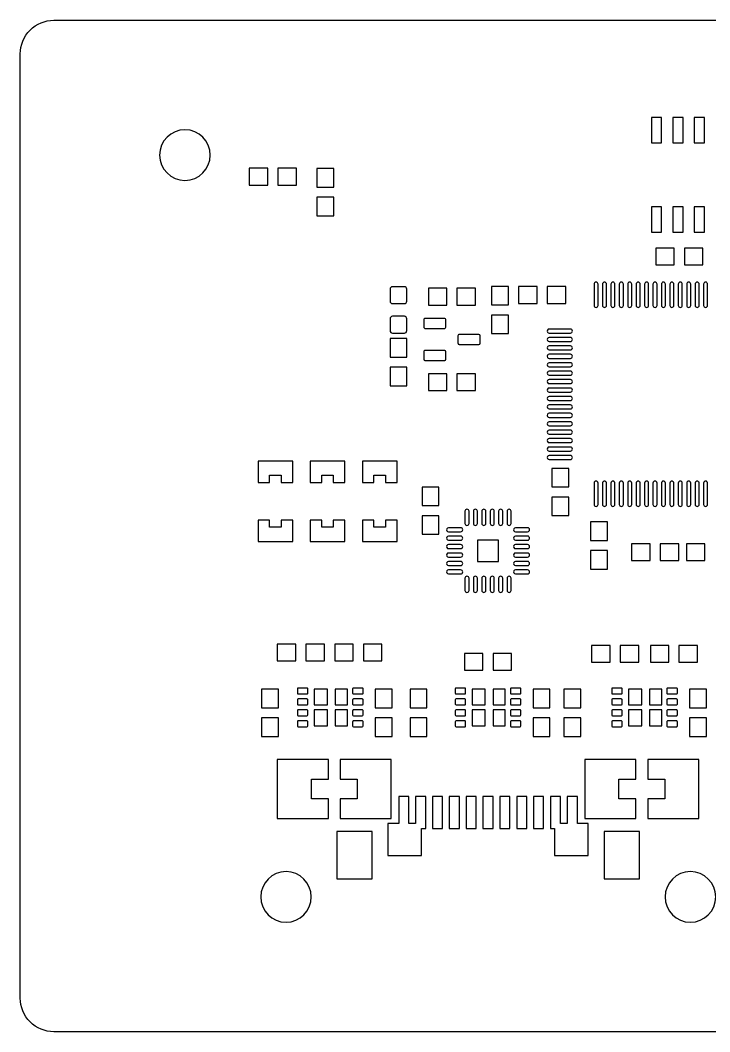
# Model space of a CAD drawing. Extents: x -68 to 50, y -82 to 30.
# Drawn here: x -50 to -9.1, y -30 to 30 of the extents above; entities that cross this region are included whole.
import ezdxf

# ---------------------------------------------------------------- set-up
doc = ezdxf.new("R2010")
doc.units = 0
doc.header["$MEASUREMENT"] = 0
doc.layers.get('0').update_dxf_attribs({"linetype": 'CONTINUOUS'})

msp = doc.modelspace()

# ---------------------------------------------------------------- linework, layer by layer
for points in [[(-50.000044, 27.999949, -0.414214), (-48.000044, 29.999949), (-48.000044, 29.999949), (47.999956, 29.999949), (47.999956, 29.999949, -0.414214), (49.999956, 27.999949), (49.999956, 27.999949), (49.999956, -28.000051), (49.999956, -28.000051, -0.414214), (47.999956, -30.000051), (47.999956, -30.000051), (-48.000044, -30.000051), (-48.000044, -30.000051, -0.414214), (-50.000044, -28.000051), (-50.000044, -28.000051), (-50.000044, 27.999949)], [(-38.725, 22, 1), (-41.725, 22), (-41.725, 22, 1), (-38.725, 22)], [(-15.705, 14.344, 1), (-15.945, 14.344), (-15.945, 14.344), (-15.945, 13.084), (-15.945, 13.084, 0.99999), (-15.705, 13.084), (-15.705, 13.084), (-15.705, 14.344)], [(-15.205, 14.344, 1), (-15.445, 14.344), (-15.445, 14.344), (-15.445, 13.084), (-15.445, 13.084, 0.99999), (-15.205, 13.084), (-15.205, 13.084), (-15.205, 14.344)], [(-14.705, 14.344, 1), (-14.945, 14.344), (-14.945, 14.344), (-14.945, 13.084), (-14.945, 13.084, 0.99999), (-14.705, 13.084), (-14.705, 13.084), (-14.705, 14.344)], [(-14.205, 14.344, 1), (-14.445, 14.344), (-14.445, 14.344), (-14.445, 13.084), (-14.445, 13.084, 0.99999), (-14.205, 13.084), (-14.205, 13.084), (-14.205, 14.344)], [(-13.705, 14.344, 1), (-13.945, 14.344), (-13.945, 14.344), (-13.945, 13.084), (-13.945, 13.084, 0.99999), (-13.705, 13.084), (-13.705, 13.084), (-13.705, 14.344)], [(-13.205, 14.344, 1), (-13.445, 14.344), (-13.445, 14.344), (-13.445, 13.084), (-13.445, 13.084, 0.99999), (-13.205, 13.084), (-13.205, 13.084), (-13.205, 14.344)], [(-12.705, 14.344, 1), (-12.945, 14.344), (-12.945, 14.344), (-12.945, 13.084), (-12.945, 13.084, 0.99999), (-12.705, 13.084), (-12.705, 13.084), (-12.705, 14.344)], [(-12.205, 14.344, 1), (-12.445, 14.344), (-12.445, 14.344), (-12.445, 13.084), (-12.445, 13.084, 0.99999), (-12.205, 13.084), (-12.205, 13.084), (-12.205, 14.344)], [(-11.705, 14.344, 1), (-11.945, 14.344), (-11.945, 14.344), (-11.945, 13.084), (-11.945, 13.084, 0.99999), (-11.705, 13.084), (-11.705, 13.084), (-11.705, 14.344)], [(-11.205, 14.344, 1), (-11.445, 14.344), (-11.445, 14.344), (-11.445, 13.084), (-11.445, 13.084, 0.99999), (-11.205, 13.084), (-11.205, 13.084), (-11.205, 14.344)], [(-10.705, 14.344, 1), (-10.945, 14.344), (-10.945, 14.344), (-10.945, 13.084), (-10.945, 13.084, 0.99999), (-10.705, 13.084), (-10.705, 13.084), (-10.705, 14.344)], [(-10.205, 14.344, 1), (-10.445, 14.344), (-10.445, 14.344), (-10.445, 13.084), (-10.445, 13.084, 0.99999), (-10.205, 13.084), (-10.205, 13.084), (-10.205, 14.344)], [(-9.704999, 14.344, 1), (-9.944999, 14.344), (-9.944999, 14.344), (-9.944999, 13.084), (-9.944999, 13.084, 0.99999), (-9.704999, 13.084), (-9.704999, 13.084), (-9.704999, 14.344)], [(-9.204999, 14.344, 1), (-9.445001, 14.344), (-9.445001, 14.344), (-9.445001, 13.084), (-9.445001, 13.084, 0.99999), (-9.204999, 13.084), (-9.204999, 13.084), (-9.204999, 14.344)], [(-27.053, 14.041, 0.414209), (-27.202998, 14.191), (-27.202998, 14.191), (-27.903, 14.191), (-27.903, 14.191, 0.414218), (-28.053, 14.041), (-28.053, 14.041), (-28.053, 13.341), (-28.053, 13.341, 0.414218), (-27.903, 13.191), (-27.903, 13.191), (-27.202998, 13.191), (-27.202998, 13.191, 0.414209), (-27.053, 13.341), (-27.053, 13.341), (-27.053, 14.041)], [(-27.053, 12.287001, 0.414209), (-27.202998, 12.437), (-27.202998, 12.437), (-27.903, 12.437), (-27.903, 12.437, 0.414218), (-28.053, 12.287001), (-28.053, 12.287001), (-28.053, 11.587), (-28.053, 11.587, 0.414218), (-27.903, 11.437), (-27.903, 11.437), (-27.202998, 11.437), (-27.202998, 11.437, 0.414209), (-27.053, 11.587), (-27.053, 11.587), (-27.053, 12.287001)], [(-24.733, 12.239, 0.414204), (-24.807, 12.313), (-24.807, 12.313), (-25.978999, 12.313), (-25.978999, 12.313, 0.414223), (-26.053, 12.239), (-26.053, 12.239), (-26.053, 11.797), (-26.053, 11.797, 0.414218), (-25.978999, 11.722999), (-25.978999, 11.722999), (-24.807, 11.722999), (-24.807, 11.722999, 0.414199), (-24.733, 11.797), (-24.733, 11.797), (-24.733, 12.239)], [(-17.345, 11.443999, 1), (-17.345, 11.683999), (-17.345, 11.683999), (-18.605, 11.683999), (-18.605, 11.683999, 1.00001), (-18.605, 11.443999), (-18.605, 11.443999), (-17.345, 11.443999)], [(-22.703, 11.288999, 0.414204), (-22.777, 11.362999), (-22.777, 11.362999), (-23.948999, 11.362999), (-23.948999, 11.362999, 0.414223), (-24.023, 11.288999), (-24.023, 11.288999), (-24.023, 10.847001), (-24.023, 10.847001, 0.414233), (-23.948999, 10.773), (-23.948999, 10.773), (-22.777, 10.773), (-22.777, 10.773, 0.414214), (-22.703, 10.847001), (-22.703, 10.847001), (-22.703, 11.288999)], [(-17.345, 10.943999, 1), (-17.345, 11.184), (-17.345, 11.184), (-18.605, 11.184), (-18.605, 11.184, 1.00001), (-18.605, 10.943999), (-18.605, 10.943999), (-17.345, 10.943999)], [(-24.733, 10.339, 0.414204), (-24.807, 10.413), (-24.807, 10.413), (-25.978999, 10.413), (-25.978999, 10.413, 0.414223), (-26.053, 10.339), (-26.053, 10.339), (-26.053, 9.897), (-26.053, 9.897, 0.414223), (-25.978999, 9.823), (-25.978999, 9.823), (-24.807, 9.823), (-24.807, 9.823, 0.414204), (-24.733, 9.897), (-24.733, 9.897), (-24.733, 10.339)], [(-17.345, 10.444, 1), (-17.345, 10.684), (-17.345, 10.684), (-18.605, 10.684), (-18.605, 10.684, 1.00001), (-18.605, 10.444), (-18.605, 10.444), (-17.345, 10.444)], [(-17.345, 9.944, 1), (-17.345, 10.184), (-17.345, 10.184), (-18.605, 10.184), (-18.605, 10.184, 1.00001), (-18.605, 9.944), (-18.605, 9.944), (-17.345, 9.944)], [(-17.345, 9.444, 1), (-17.345, 9.684), (-17.345, 9.684), (-18.605, 9.684), (-18.605, 9.684, 1.00001), (-18.605, 9.444), (-18.605, 9.444), (-17.345, 9.444)], [(-17.345, 8.944, 1), (-17.345, 9.184), (-17.345, 9.184), (-18.605, 9.184), (-18.605, 9.184, 1.00001), (-18.605, 8.944), (-18.605, 8.944), (-17.345, 8.944)], [(-17.345, 8.444, 1), (-17.345, 8.684), (-17.345, 8.684), (-18.605, 8.684), (-18.605, 8.684, 1.00001), (-18.605, 8.444), (-18.605, 8.444), (-17.345, 8.444)], [(-17.345, 7.944, 1), (-17.345, 8.184), (-17.345, 8.184), (-18.605, 8.184), (-18.605, 8.184, 1.00001), (-18.605, 7.944), (-18.605, 7.944), (-17.345, 7.944)], [(-17.345, 7.444, 1), (-17.345, 7.684), (-17.345, 7.684), (-18.605, 7.684), (-18.605, 7.684, 1.00001), (-18.605, 7.444), (-18.605, 7.444), (-17.345, 7.444)], [(-17.345, 6.944, 1), (-17.345, 7.184), (-17.345, 7.184), (-18.605, 7.184), (-18.605, 7.184, 1.00001), (-18.605, 6.944), (-18.605, 6.944), (-17.345, 6.944)], [(-17.345, 6.444, 1), (-17.345, 6.684), (-17.345, 6.684), (-18.605, 6.684), (-18.605, 6.684, 1.00001), (-18.605, 6.444), (-18.605, 6.444), (-17.345, 6.444)], [(-17.345, 5.944, 1), (-17.345, 6.184), (-17.345, 6.184), (-18.605, 6.184), (-18.605, 6.184, 1.00001), (-18.605, 5.944), (-18.605, 5.944), (-17.345, 5.944)], [(-17.345, 5.444, 1), (-17.345, 5.684), (-17.345, 5.684), (-18.605, 5.684), (-18.605, 5.684, 1.00001), (-18.605, 5.444), (-18.605, 5.444), (-17.345, 5.444)], [(-17.345, 4.944, 1), (-17.345, 5.184), (-17.345, 5.184), (-18.605, 5.184), (-18.605, 5.184, 1.00001), (-18.605, 4.944), (-18.605, 4.944), (-17.345, 4.944)], [(-17.345, 4.444, 1), (-17.345, 4.684), (-17.345, 4.684), (-18.605, 4.684), (-18.605, 4.684, 1.00001), (-18.605, 4.444), (-18.605, 4.444), (-17.345, 4.444)], [(-17.345, 3.944, 1), (-17.345, 4.184), (-17.345, 4.184), (-18.605, 4.184), (-18.605, 4.184, 1.00001), (-18.605, 3.944), (-18.605, 3.944), (-17.345, 3.944)], [(-15.705, 2.544, 0.999996), (-15.945, 2.544), (-15.945, 2.544), (-15.945, 1.284), (-15.945, 1.284, 0.999997), (-15.705, 1.284), (-15.705, 1.284), (-15.705, 2.544)], [(-15.205, 2.544, 0.999996), (-15.445, 2.544), (-15.445, 2.544), (-15.445, 1.284), (-15.445, 1.284, 0.999997), (-15.205, 1.284), (-15.205, 1.284), (-15.205, 2.544)], [(-14.705, 2.544, 0.999996), (-14.945, 2.544), (-14.945, 2.544), (-14.945, 1.284), (-14.945, 1.284, 0.999997), (-14.705, 1.284), (-14.705, 1.284), (-14.705, 2.544)], [(-14.205, 2.544, 0.999996), (-14.445, 2.544), (-14.445, 2.544), (-14.445, 1.284), (-14.445, 1.284, 0.999997), (-14.205, 1.284), (-14.205, 1.284), (-14.205, 2.544)], [(-13.705, 2.544, 0.999996), (-13.945, 2.544), (-13.945, 2.544), (-13.945, 1.284), (-13.945, 1.284, 0.999997), (-13.705, 1.284), (-13.705, 1.284), (-13.705, 2.544)], [(-13.205, 2.544, 0.999996), (-13.445, 2.544), (-13.445, 2.544), (-13.445, 1.284), (-13.445, 1.284, 0.999997), (-13.205, 1.284), (-13.205, 1.284), (-13.205, 2.544)], [(-12.705, 2.544, 0.999996), (-12.945, 2.544), (-12.945, 2.544), (-12.945, 1.284), (-12.945, 1.284, 0.999997), (-12.705, 1.284), (-12.705, 1.284), (-12.705, 2.544)], [(-12.205, 2.544, 0.999996), (-12.445, 2.544), (-12.445, 2.544), (-12.445, 1.284), (-12.445, 1.284, 0.999997), (-12.205, 1.284), (-12.205, 1.284), (-12.205, 2.544)], [(-11.705, 2.544, 0.999996), (-11.945, 2.544), (-11.945, 2.544), (-11.945, 1.284), (-11.945, 1.284, 0.999997), (-11.705, 1.284), (-11.705, 1.284), (-11.705, 2.544)], [(-11.205, 2.544, 0.999996), (-11.445, 2.544), (-11.445, 2.544), (-11.445, 1.284), (-11.445, 1.284, 0.999997), (-11.205, 1.284), (-11.205, 1.284), (-11.205, 2.544)], [(-10.705, 2.544, 0.999996), (-10.945, 2.544), (-10.945, 2.544), (-10.945, 1.284), (-10.945, 1.284, 0.999997), (-10.705, 1.284), (-10.705, 1.284), (-10.705, 2.544)], [(-10.205, 2.544, 0.999996), (-10.445, 2.544), (-10.445, 2.544), (-10.445, 1.284), (-10.445, 1.284, 0.999997), (-10.205, 1.284), (-10.205, 1.284), (-10.205, 2.544)], [(-9.704999, 2.544, 0.999996), (-9.944999, 2.544), (-9.944999, 2.544), (-9.944999, 1.284), (-9.944999, 1.284, 0.999997), (-9.704999, 1.284), (-9.704999, 1.284), (-9.704999, 2.544)], [(-9.204999, 2.544, 0.999996), (-9.445001, 2.544), (-9.445001, 2.544), (-9.445001, 1.284), (-9.445001, 1.284, 0.999997), (-9.204999, 1.284), (-9.204999, 1.284), (-9.204999, 2.544)], [(-23.365, 0.872, 0.999999), (-23.605, 0.872), (-23.605, 0.872), (-23.605, 0.152), (-23.605, 0.152, 1), (-23.365, 0.152), (-23.365, 0.152), (-23.365, 0.872)], [(-22.865, 0.872, 0.999999), (-23.105, 0.872), (-23.105, 0.872), (-23.105, 0.152), (-23.105, 0.152, 1), (-22.865, 0.152), (-22.865, 0.152), (-22.865, 0.872)], [(-22.365, 0.872, 0.999999), (-22.605, 0.872), (-22.605, 0.872), (-22.605, 0.152), (-22.605, 0.152, 1), (-22.365, 0.152), (-22.365, 0.152), (-22.365, 0.872)], [(-21.865, 0.872, 0.999999), (-22.105, 0.872), (-22.105, 0.872), (-22.105, 0.152), (-22.105, 0.152, 1), (-21.865, 0.152), (-21.865, 0.152), (-21.865, 0.872)], [(-21.365, 0.872, 0.999999), (-21.605, 0.872), (-21.605, 0.872), (-21.605, 0.152), (-21.605, 0.152, 1), (-21.365, 0.152), (-21.365, 0.152), (-21.365, 0.872)], [(-20.865, 0.872, 0.999999), (-21.105, 0.872), (-21.105, 0.872), (-21.105, 0.152), (-21.105, 0.152, 1), (-20.865, 0.152), (-20.865, 0.152), (-20.865, 0.872)], [(-23.86, -0.343, 1), (-23.86, -0.103), (-23.86, -0.103), (-24.58, -0.103), (-24.58, -0.103, 1.00002), (-24.58, -0.343), (-24.58, -0.343), (-23.86, -0.343)], [(-19.889999, -0.343, 1), (-19.889999, -0.103), (-19.889999, -0.103), (-20.61, -0.103), (-20.61, -0.103, 1.00002), (-20.61, -0.343), (-20.61, -0.343), (-19.889999, -0.343)], [(-23.86, -0.843, 1), (-23.86, -0.603), (-23.86, -0.603), (-24.58, -0.603), (-24.58, -0.603, 1.00002), (-24.58, -0.843), (-24.58, -0.843), (-23.86, -0.843)], [(-23.86, -1.343, 1), (-23.86, -1.103), (-23.86, -1.103), (-24.58, -1.103), (-24.58, -1.103, 1.00002), (-24.58, -1.343), (-24.58, -1.343), (-23.86, -1.343)], [(-19.889999, -0.843, 1), (-19.889999, -0.603), (-19.889999, -0.603), (-20.61, -0.603), (-20.61, -0.603, 1.00002), (-20.61, -0.843), (-20.61, -0.843), (-19.889999, -0.843)], [(-19.889999, -1.343, 1), (-19.889999, -1.103), (-19.889999, -1.103), (-20.61, -1.103), (-20.61, -1.103, 1.00002), (-20.61, -1.343), (-20.61, -1.343), (-19.889999, -1.343)], [(-23.86, -1.843, 1), (-23.86, -1.603), (-23.86, -1.603), (-24.58, -1.603), (-24.58, -1.603, 1.00002), (-24.58, -1.843), (-24.58, -1.843), (-23.86, -1.843)], [(-19.889999, -1.843, 1), (-19.889999, -1.603), (-19.889999, -1.603), (-20.61, -1.603), (-20.61, -1.603, 1.00002), (-20.61, -1.843), (-20.61, -1.843), (-19.889999, -1.843)], [(-23.86, -2.343, 1), (-23.86, -2.103), (-23.86, -2.103), (-24.58, -2.103), (-24.58, -2.103, 1.00002), (-24.58, -2.343), (-24.58, -2.343), (-23.86, -2.343)], [(-19.889999, -2.343, 1), (-19.889999, -2.103), (-19.889999, -2.103), (-20.61, -2.103), (-20.61, -2.103, 1.00002), (-20.61, -2.343), (-20.61, -2.343), (-19.889999, -2.343)], [(-23.86, -2.843, 1), (-23.86, -2.603), (-23.86, -2.603), (-24.58, -2.603), (-24.58, -2.603, 1.00002), (-24.58, -2.843), (-24.58, -2.843), (-23.86, -2.843)], [(-23.365, -3.098, 1), (-23.605, -3.098), (-23.605, -3.098), (-23.605, -3.818), (-23.605, -3.818, 1), (-23.365, -3.818), (-23.365, -3.818), (-23.365, -3.098)], [(-22.865, -3.098, 1), (-23.105, -3.098), (-23.105, -3.098), (-23.105, -3.818), (-23.105, -3.818, 1), (-22.865, -3.818), (-22.865, -3.818), (-22.865, -3.098)], [(-22.365, -3.098, 1), (-22.605, -3.098), (-22.605, -3.098), (-22.605, -3.818), (-22.605, -3.818, 1), (-22.365, -3.818), (-22.365, -3.818), (-22.365, -3.098)], [(-21.865, -3.098, 1), (-22.105, -3.098), (-22.105, -3.098), (-22.105, -3.818), (-22.105, -3.818, 1), (-21.865, -3.818), (-21.865, -3.818), (-21.865, -3.098)], [(-21.365, -3.098, 1), (-21.605, -3.098), (-21.605, -3.098), (-21.605, -3.818), (-21.605, -3.818, 1), (-21.365, -3.818), (-21.365, -3.818), (-21.365, -3.098)], [(-20.865, -3.098, 1), (-21.105, -3.098), (-21.105, -3.098), (-21.105, -3.818), (-21.105, -3.818, 1), (-20.865, -3.818), (-20.865, -3.818), (-20.865, -3.098)], [(-19.889999, -2.843, 1), (-19.889999, -2.603), (-19.889999, -2.603), (-20.61, -2.603), (-20.61, -2.603, 1.00002), (-20.61, -2.843), (-20.61, -2.843), (-19.889999, -2.843)], [(-32.931001, -9.66, 0.414214), (-32.981001, -9.61), (-32.981001, -9.61), (-33.500999, -9.61), (-33.500999, -9.61, 0.414214), (-33.551001, -9.66), (-33.551001, -9.66), (-33.551001, -9.909999), (-33.551001, -9.909999, 0.414214), (-33.500999, -9.960001), (-33.500999, -9.960001), (-32.981001, -9.960001), (-32.981001, -9.960001, 0.414214), (-32.931001, -9.909999), (-32.931001, -9.909999), (-32.931001, -9.66)], [(-29.650999, -9.66, 0.414214), (-29.701001, -9.61), (-29.701001, -9.61), (-30.221001, -9.61), (-30.221001, -9.61, 0.414214), (-30.270999, -9.66), (-30.270999, -9.66), (-30.270999, -9.909999), (-30.270999, -9.909999, 0.414214), (-30.221001, -9.960001), (-30.221001, -9.960001), (-29.701001, -9.960001), (-29.701001, -9.960001, 0.414214), (-29.650999, -9.909999), (-29.650999, -9.909999), (-29.650999, -9.66)], [(-23.565, -9.66, 0.414242), (-23.615, -9.61), (-23.615, -9.61), (-24.135, -9.61), (-24.135, -9.61, 0.414199), (-24.185, -9.66), (-24.185, -9.66), (-24.185, -9.909999), (-24.185, -9.909999, 0.414199), (-24.135, -9.960001), (-24.135, -9.960001), (-23.615, -9.960001), (-23.615, -9.960001, 0.414242), (-23.565, -9.909999), (-23.565, -9.909999), (-23.565, -9.66)], [(-20.284999, -9.66, 0.414214), (-20.335, -9.61), (-20.335, -9.61), (-20.855, -9.61), (-20.855, -9.61, 0.414228), (-20.905, -9.66), (-20.905, -9.66), (-20.905, -9.909999), (-20.905, -9.909999, 0.414228), (-20.855, -9.960001), (-20.855, -9.960001), (-20.335, -9.960001), (-20.335, -9.960001, 0.414214), (-20.284999, -9.909999), (-20.284999, -9.909999), (-20.284999, -9.66)], [(-14.278, -9.66, 0.414249), (-14.328, -9.61), (-14.328, -9.61), (-14.848, -9.61), (-14.848, -9.61, 0.414192), (-14.898, -9.66), (-14.898, -9.66), (-14.898, -9.909999), (-14.898, -9.909999, 0.414192), (-14.848, -9.960001), (-14.848, -9.960001), (-14.328, -9.960001), (-14.328, -9.960001, 0.414249), (-14.278, -9.909999), (-14.278, -9.909999), (-14.278, -9.66)], [(-10.998, -9.66, 0.414221), (-11.048, -9.61), (-11.048, -9.61), (-11.567999, -9.61), (-11.567999, -9.61, 0.414228), (-11.617999, -9.66), (-11.617999, -9.66), (-11.617999, -9.909999), (-11.617999, -9.909999, 0.414228), (-11.567999, -9.960001), (-11.567999, -9.960001), (-11.048, -9.960001), (-11.048, -9.960001, 0.414221), (-10.998, -9.909999), (-10.998, -9.909999), (-10.998, -9.66)], [(-32.931001, -10.31, 0.414214), (-32.981001, -10.26), (-32.981001, -10.26), (-33.500999, -10.26), (-33.500999, -10.26, 0.414214), (-33.551001, -10.31), (-33.551001, -10.31), (-33.551001, -10.56), (-33.551001, -10.56, 0.414214), (-33.500999, -10.61), (-33.500999, -10.61), (-32.981001, -10.61), (-32.981001, -10.61, 0.414214), (-32.931001, -10.56), (-32.931001, -10.56), (-32.931001, -10.31)], [(-29.650999, -10.31, 0.414214), (-29.701001, -10.26), (-29.701001, -10.26), (-30.221001, -10.26), (-30.221001, -10.26, 0.414214), (-30.270999, -10.31), (-30.270999, -10.31), (-30.270999, -10.56), (-30.270999, -10.56, 0.414214), (-30.221001, -10.61), (-30.221001, -10.61), (-29.701001, -10.61), (-29.701001, -10.61, 0.414214), (-29.650999, -10.56), (-29.650999, -10.56), (-29.650999, -10.31)], [(-23.565, -10.31, 0.414242), (-23.615, -10.26), (-23.615, -10.26), (-24.135, -10.26), (-24.135, -10.26, 0.414199), (-24.185, -10.31), (-24.185, -10.31), (-24.185, -10.56), (-24.185, -10.56, 0.414199), (-24.135, -10.61), (-24.135, -10.61), (-23.615, -10.61), (-23.615, -10.61, 0.414242), (-23.565, -10.56), (-23.565, -10.56), (-23.565, -10.31)], [(-20.284999, -10.31, 0.414214), (-20.335, -10.26), (-20.335, -10.26), (-20.855, -10.26), (-20.855, -10.26, 0.414228), (-20.905, -10.31), (-20.905, -10.31), (-20.905, -10.56), (-20.905, -10.56, 0.414228), (-20.855, -10.61), (-20.855, -10.61), (-20.335, -10.61), (-20.335, -10.61, 0.414214), (-20.284999, -10.56), (-20.284999, -10.56), (-20.284999, -10.31)], [(-14.278, -10.31, 0.414249), (-14.328, -10.26), (-14.328, -10.26), (-14.848, -10.26), (-14.848, -10.26, 0.414192), (-14.898, -10.31), (-14.898, -10.31), (-14.898, -10.56), (-14.898, -10.56, 0.414192), (-14.848, -10.61), (-14.848, -10.61), (-14.328, -10.61), (-14.328, -10.61, 0.414249), (-14.278, -10.56), (-14.278, -10.56), (-14.278, -10.31)], [(-10.998, -10.31, 0.414221), (-11.048, -10.26), (-11.048, -10.26), (-11.567999, -10.26), (-11.567999, -10.26, 0.414228), (-11.617999, -10.31), (-11.617999, -10.31), (-11.617999, -10.56), (-11.617999, -10.56, 0.414228), (-11.567999, -10.61), (-11.567999, -10.61), (-11.048, -10.61), (-11.048, -10.61, 0.414221), (-10.998, -10.56), (-10.998, -10.56), (-10.998, -10.31)], [(-32.931001, -10.96, 0.414214), (-32.981001, -10.91), (-32.981001, -10.91), (-33.500999, -10.91), (-33.500999, -10.91, 0.414214), (-33.551001, -10.96), (-33.551001, -10.96), (-33.551001, -11.21), (-33.551001, -11.21, 0.414206), (-33.500999, -11.26), (-33.500999, -11.26), (-32.981001, -11.26), (-32.981001, -11.26, 0.414206), (-32.931001, -11.21), (-32.931001, -11.21), (-32.931001, -10.96)], [(-29.650999, -10.96, 0.414214), (-29.701001, -10.91), (-29.701001, -10.91), (-30.221001, -10.91), (-30.221001, -10.91, 0.414214), (-30.270999, -10.96), (-30.270999, -10.96), (-30.270999, -11.21), (-30.270999, -11.21, 0.414206), (-30.221001, -11.26), (-30.221001, -11.26), (-29.701001, -11.26), (-29.701001, -11.26, 0.414206), (-29.650999, -11.21), (-29.650999, -11.21), (-29.650999, -10.96)], [(-23.565, -10.96, 0.414242), (-23.615, -10.91), (-23.615, -10.91), (-24.135, -10.91), (-24.135, -10.91, 0.414199), (-24.185, -10.96), (-24.185, -10.96), (-24.185, -11.21), (-24.185, -11.21, 0.414192), (-24.135, -11.26), (-24.135, -11.26), (-23.615, -11.26), (-23.615, -11.26, 0.414235), (-23.565, -11.21), (-23.565, -11.21), (-23.565, -10.96)], [(-20.284999, -10.96, 0.414214), (-20.335, -10.91), (-20.335, -10.91), (-20.855, -10.91), (-20.855, -10.91, 0.414228), (-20.905, -10.96), (-20.905, -10.96), (-20.905, -11.21), (-20.905, -11.21, 0.414221), (-20.855, -11.26), (-20.855, -11.26), (-20.335, -11.26), (-20.335, -11.26, 0.414206), (-20.284999, -11.21), (-20.284999, -11.21), (-20.284999, -10.96)], [(-14.278, -10.96, 0.414249), (-14.328, -10.91), (-14.328, -10.91), (-14.848, -10.91), (-14.848, -10.91, 0.414192), (-14.898, -10.96), (-14.898, -10.96), (-14.898, -11.21), (-14.898, -11.21, 0.414185), (-14.848, -11.26), (-14.848, -11.26), (-14.328, -11.26), (-14.328, -11.26, 0.414242), (-14.278, -11.21), (-14.278, -11.21), (-14.278, -10.96)], [(-10.998, -10.96, 0.414221), (-11.048, -10.91), (-11.048, -10.91), (-11.567999, -10.91), (-11.567999, -10.91, 0.414228), (-11.617999, -10.96), (-11.617999, -10.96), (-11.617999, -11.21), (-11.617999, -11.21, 0.414221), (-11.567999, -11.26), (-11.567999, -11.26), (-11.048, -11.26), (-11.048, -11.26, 0.414214), (-10.998, -11.21), (-10.998, -11.21), (-10.998, -10.96)], [(-32.931001, -11.61, 0.414221), (-32.981001, -11.56), (-32.981001, -11.56), (-33.500999, -11.56), (-33.500999, -11.56, 0.414221), (-33.551001, -11.61), (-33.551001, -11.61), (-33.551001, -11.86), (-33.551001, -11.86, 0.414206), (-33.500999, -11.91), (-33.500999, -11.91), (-32.981001, -11.91), (-32.981001, -11.91, 0.414206), (-32.931001, -11.86), (-32.931001, -11.86), (-32.931001, -11.61)], [(-29.650999, -11.61, 0.414221), (-29.701001, -11.56), (-29.701001, -11.56), (-30.221001, -11.56), (-30.221001, -11.56, 0.414221), (-30.270999, -11.61), (-30.270999, -11.61), (-30.270999, -11.86), (-30.270999, -11.86, 0.414206), (-30.221001, -11.91), (-30.221001, -11.91), (-29.701001, -11.91), (-29.701001, -11.91, 0.414206), (-29.650999, -11.86), (-29.650999, -11.86), (-29.650999, -11.61)], [(-23.565, -11.61, 0.414249), (-23.615, -11.56), (-23.615, -11.56), (-24.135, -11.56), (-24.135, -11.56, 0.414206), (-24.185, -11.61), (-24.185, -11.61), (-24.185, -11.86), (-24.185, -11.86, 0.414192), (-24.135, -11.91), (-24.135, -11.91), (-23.615, -11.91), (-23.615, -11.91, 0.414235), (-23.565, -11.86), (-23.565, -11.86), (-23.565, -11.61)], [(-20.284999, -11.61, 0.414221), (-20.335, -11.56), (-20.335, -11.56), (-20.855, -11.56), (-20.855, -11.56, 0.414235), (-20.905, -11.61), (-20.905, -11.61), (-20.905, -11.86), (-20.905, -11.86, 0.414221), (-20.855, -11.91), (-20.855, -11.91), (-20.335, -11.91), (-20.335, -11.91, 0.414206), (-20.284999, -11.86), (-20.284999, -11.86), (-20.284999, -11.61)], [(-14.278, -11.61, 0.414256), (-14.328, -11.56), (-14.328, -11.56), (-14.848, -11.56), (-14.848, -11.56, 0.414199), (-14.898, -11.61), (-14.898, -11.61), (-14.898, -11.86), (-14.898, -11.86, 0.414185), (-14.848, -11.91), (-14.848, -11.91), (-14.328, -11.91), (-14.328, -11.91, 0.414242), (-14.278, -11.86), (-14.278, -11.86), (-14.278, -11.61)], [(-10.998, -11.61, 0.414228), (-11.048, -11.56), (-11.048, -11.56), (-11.567999, -11.56), (-11.567999, -11.56, 0.414235), (-11.617999, -11.61), (-11.617999, -11.61), (-11.617999, -11.86), (-11.617999, -11.86, 0.414221), (-11.567999, -11.91), (-11.567999, -11.91), (-11.048, -11.91), (-11.048, -11.91, 0.414214), (-10.998, -11.86), (-10.998, -11.86), (-10.998, -11.61)], [(-32.724998, -22, 1), (-35.724998, -22), (-35.724998, -22, 1), (-32.724998, -22)], [(-8.725, -22, 1), (-11.725, -22), (-11.725, -22, 1), (-8.725, -22)]]:
    msp.add_lwpolyline(points, format="xyb")
for points in [[(-11.934, 24.231001), (-12.534, 24.231001), (-12.534, 24.231001), (-12.534, 22.731001), (-12.534, 22.731001), (-11.934, 22.731001), (-11.934, 22.731001), (-11.934, 24.231001)], [(-10.664, 24.231001), (-11.264, 24.231001), (-11.264, 24.231001), (-11.264, 22.731001), (-11.264, 22.731001), (-10.664, 22.731001), (-10.664, 22.731001), (-10.664, 24.231001)], [(-9.394, 24.231001), (-9.994, 24.231001), (-9.994, 24.231001), (-9.994, 22.731001), (-9.994, 22.731001), (-9.394, 22.731001), (-9.394, 22.731001), (-9.394, 24.231001)], [(-35.310999, 21.225), (-36.410999, 21.225), (-36.410999, 21.225), (-36.410999, 20.225), (-36.410999, 20.225), (-35.310999, 20.225), (-35.310999, 20.225), (-35.310999, 21.225)], [(-33.610999, 21.225), (-34.710999, 21.225), (-34.710999, 21.225), (-34.710999, 20.225), (-34.710999, 20.225), (-33.610999, 20.225), (-33.610999, 20.225), (-33.610999, 21.225)], [(-31.39, 21.200999), (-32.389998, 21.200999), (-32.389998, 21.200999), (-32.389998, 20.101), (-32.389998, 20.101), (-31.39, 20.101), (-31.39, 20.101), (-31.39, 21.200999)], [(-31.39, 19.501001), (-32.389998, 19.501001), (-32.389998, 19.501001), (-32.389998, 18.401001), (-32.389998, 18.401001), (-31.39, 18.401001), (-31.39, 18.401001), (-31.39, 19.501001)], [(-11.934, 18.931), (-12.534, 18.931), (-12.534, 18.931), (-12.534, 17.431), (-12.534, 17.431), (-11.934, 17.431), (-11.934, 17.431), (-11.934, 18.931)], [(-10.664, 18.931), (-11.264, 18.931), (-11.264, 18.931), (-11.264, 17.431), (-11.264, 17.431), (-10.664, 17.431), (-10.664, 17.431), (-10.664, 18.931)], [(-9.394, 18.931), (-9.994, 18.931), (-9.994, 18.931), (-9.994, 17.431), (-9.994, 17.431), (-9.394, 17.431), (-9.394, 17.431), (-9.394, 18.931)], [(-11.184, 16.488999), (-12.284, 16.488999), (-12.284, 16.488999), (-12.284, 15.489), (-12.284, 15.489), (-11.184, 15.489), (-11.184, 15.489), (-11.184, 16.488999)], [(-9.484, 16.488999), (-10.583999, 16.488999), (-10.583999, 16.488999), (-10.583999, 15.489), (-10.583999, 15.489), (-9.484, 15.489), (-9.484, 15.489), (-9.484, 16.488999)], [(-24.678, 14.108), (-25.778, 14.108), (-25.778, 14.108), (-25.778, 13.108), (-25.778, 13.108), (-24.678, 13.108), (-24.678, 13.108), (-24.678, 14.108)], [(-22.978, 14.108), (-24.078, 14.108), (-24.078, 14.108), (-24.078, 13.108), (-24.078, 13.108), (-22.978, 13.108), (-22.978, 13.108), (-22.978, 14.108)], [(-21.020999, 14.214), (-22.020999, 14.214), (-22.020999, 14.214), (-22.020999, 13.114), (-22.020999, 13.114), (-21.020999, 13.114), (-21.020999, 13.114), (-21.020999, 14.214)], [(-19.324999, 14.203), (-20.424999, 14.203), (-20.424999, 14.203), (-20.424999, 13.202999), (-20.424999, 13.202999), (-19.324999, 13.202999), (-19.324999, 13.202999), (-19.324999, 14.203)], [(-17.625, 14.203), (-18.725, 14.203), (-18.725, 14.203), (-18.725, 13.202999), (-18.725, 13.202999), (-17.625, 13.202999), (-17.625, 13.202999), (-17.625, 14.203)], [(-21.020999, 12.514), (-22.020999, 12.514), (-22.020999, 12.514), (-22.020999, 11.414), (-22.020999, 11.414), (-21.020999, 11.414), (-21.020999, 11.414), (-21.020999, 12.514)], [(-27.053, 11.119), (-28.053, 11.119), (-28.053, 11.119), (-28.053, 10.019), (-28.053, 10.019), (-27.053, 10.019), (-27.053, 10.019), (-27.053, 11.119)], [(-27.053, 9.419), (-28.053, 9.419), (-28.053, 9.419), (-28.053, 8.319), (-28.053, 8.319), (-27.053, 8.319), (-27.053, 8.319), (-27.053, 9.419)], [(-24.678, 9.028), (-25.778, 9.028), (-25.778, 9.028), (-25.778, 8.028), (-25.778, 8.028), (-24.678, 8.028), (-24.678, 8.028), (-24.678, 9.028)], [(-22.978, 9.028), (-24.078, 9.028), (-24.078, 9.028), (-24.078, 8.028), (-24.078, 8.028), (-22.978, 8.028), (-22.978, 8.028), (-22.978, 9.028)], [(-33.826001, 3.854), (-35.886001, 3.854), (-35.886001, 3.854), (-35.886001, 2.584), (-35.886001, 2.584), (-35.199001, 2.584), (-35.199001, 2.584), (-35.199001, 3.007), (-35.199001, 3.007), (-34.513, 3.007), (-34.513, 3.007), (-34.513, 2.584), (-34.513, 2.584), (-33.826001, 2.584), (-33.826001, 2.584), (-33.826001, 3.854)], [(-30.73, 3.854), (-32.790002, 3.854), (-32.790002, 3.854), (-32.790002, 2.584), (-32.790002, 2.584), (-32.102998, 2.584), (-32.102998, 2.584), (-32.102998, 3.007), (-32.102998, 3.007), (-31.417002, 3.007), (-31.417002, 3.007), (-31.417002, 2.584), (-31.417002, 2.584), (-30.73, 2.584), (-30.73, 2.584), (-30.73, 3.854)], [(-27.634001, 3.854), (-29.694001, 3.854), (-29.694001, 3.854), (-29.694001, 2.584), (-29.694001, 2.584), (-29.007002, 2.584), (-29.007002, 2.584), (-29.007002, 3.007), (-29.007002, 3.007), (-28.321001, 3.007), (-28.321001, 3.007), (-28.321001, 2.584), (-28.321001, 2.584), (-27.634001, 2.584), (-27.634001, 2.584), (-27.634001, 3.854)], [(-17.449, 3.419), (-18.448999, 3.419), (-18.448999, 3.419), (-18.448999, 2.319), (-18.448999, 2.319), (-17.449, 2.319), (-17.449, 2.319), (-17.449, 3.419)], [(-25.148, 2.308), (-26.148, 2.308), (-26.148, 2.308), (-26.148, 1.208), (-26.148, 1.208), (-25.148, 1.208), (-25.148, 1.208), (-25.148, 2.308)], [(-17.449, 1.719), (-18.448999, 1.719), (-18.448999, 1.719), (-18.448999, 0.619), (-18.448999, 0.619), (-17.449, 0.619), (-17.449, 0.619), (-17.449, 1.719)], [(-25.148, 0.608), (-26.148, 0.608), (-26.148, 0.608), (-26.148, -0.492), (-26.148, -0.492), (-25.148, -0.492), (-25.148, -0.492), (-25.148, 0.608)], [(-33.826001, 0.344), (-34.513, 0.344), (-34.513, 0.344), (-34.513, -0.079), (-34.513, -0.079), (-35.199001, -0.079), (-35.199001, -0.079), (-35.199001, 0.344), (-35.199001, 0.344), (-35.886001, 0.344), (-35.886001, 0.344), (-35.886001, -0.926), (-35.886001, -0.926), (-33.826001, -0.926), (-33.826001, -0.926), (-33.826001, 0.344)], [(-30.73, 0.344), (-31.417002, 0.344), (-31.417002, 0.344), (-31.417002, -0.079), (-31.417002, -0.079), (-32.102998, -0.079), (-32.102998, -0.079), (-32.102998, 0.344), (-32.102998, 0.344), (-32.790002, 0.344), (-32.790002, 0.344), (-32.790002, -0.926), (-32.790002, -0.926), (-30.73, -0.926), (-30.73, -0.926), (-30.73, 0.344)], [(-27.634001, 0.344), (-28.321001, 0.344), (-28.321001, 0.344), (-28.321001, -0.079), (-28.321001, -0.079), (-29.007002, -0.079), (-29.007002, -0.079), (-29.007002, 0.344), (-29.007002, 0.344), (-29.694001, 0.344), (-29.694001, 0.344), (-29.694001, -0.926), (-29.694001, -0.926), (-27.634001, -0.926), (-27.634001, -0.926), (-27.634001, 0.344)], [(-15.147, 0.244), (-16.147001, 0.244), (-16.147001, 0.244), (-16.147001, -0.856), (-16.147001, -0.856), (-15.147, -0.856), (-15.147, -0.856), (-15.147, 0.244)], [(-21.605, -0.843), (-22.865, -0.843), (-22.865, -0.843), (-22.865, -2.103), (-22.865, -2.103), (-21.605, -2.103), (-21.605, -2.103), (-21.605, -0.843)], [(-12.613, -1.052), (-13.713, -1.052), (-13.713, -1.052), (-13.713, -2.052), (-13.713, -2.052), (-12.613, -2.052), (-12.613, -2.052), (-12.613, -1.052)], [(-10.912999, -1.052), (-12.012999, -1.052), (-12.012999, -1.052), (-12.012999, -2.052), (-12.012999, -2.052), (-10.912999, -2.052), (-10.912999, -2.052), (-10.912999, -1.052)], [(-9.359, -1.052), (-10.459, -1.052), (-10.459, -1.052), (-10.459, -2.052), (-10.459, -2.052), (-9.359, -2.052), (-9.359, -2.052), (-9.359, -1.052)], [(-15.147, -1.456), (-16.147001, -1.456), (-16.147001, -1.456), (-16.147001, -2.556), (-16.147001, -2.556), (-15.147, -2.556), (-15.147, -2.556), (-15.147, -1.456)], [(-33.647998, -7.006), (-34.747998, -7.006), (-34.747998, -7.006), (-34.747998, -8.006), (-34.747998, -8.006), (-33.647998, -8.006), (-33.647998, -8.006), (-33.647998, -7.006)], [(-31.948, -7.006), (-33.048, -7.006), (-33.048, -7.006), (-33.048, -8.006), (-33.048, -8.006), (-31.948, -8.006), (-31.948, -8.006), (-31.948, -7.006)], [(-30.233999, -7.006), (-31.334001, -7.006), (-31.334001, -7.006), (-31.334001, -8.006), (-31.334001, -8.006), (-30.233999, -8.006), (-30.233999, -8.006), (-30.233999, -7.006)], [(-28.534001, -7.006), (-29.634001, -7.006), (-29.634001, -7.006), (-29.634001, -8.006), (-29.634001, -8.006), (-28.534001, -8.006), (-28.534001, -8.006), (-28.534001, -7.006)], [(-14.994, -7.085), (-16.093999, -7.085), (-16.093999, -7.085), (-16.093999, -8.085001), (-16.093999, -8.085001), (-14.994, -8.085001), (-14.994, -8.085001), (-14.994, -7.085)], [(-13.294, -7.085), (-14.394, -7.085), (-14.394, -7.085), (-14.394, -8.085001), (-14.394, -8.085001), (-13.294, -8.085001), (-13.294, -8.085001), (-13.294, -7.085)], [(-11.502, -7.085), (-12.602, -7.085), (-12.602, -7.085), (-12.602, -8.085001), (-12.602, -8.085001), (-11.502, -8.085001), (-11.502, -8.085001), (-11.502, -7.085)], [(-9.802, -7.085), (-10.902, -7.085), (-10.902, -7.085), (-10.902, -8.085001), (-10.902, -8.085001), (-9.802, -8.085001), (-9.802, -8.085001), (-9.802, -7.085)], [(-22.535, -7.561), (-23.635, -7.561), (-23.635, -7.561), (-23.635, -8.561), (-23.635, -8.561), (-22.535, -8.561), (-22.535, -8.561), (-22.535, -7.561)], [(-20.835, -7.561), (-21.935, -7.561), (-21.935, -7.561), (-21.935, -8.561), (-21.935, -8.561), (-20.835, -8.561), (-20.835, -8.561), (-20.835, -7.561)], [(-34.673, -9.678), (-35.673, -9.678), (-35.673, -9.678), (-35.673, -10.777999), (-35.673, -10.777999), (-34.673, -10.777999), (-34.673, -10.777999), (-34.673, -9.678)], [(-31.769998, -9.676), (-32.549001, -9.676), (-32.549001, -9.676), (-32.549001, -10.61), (-32.549001, -10.61), (-31.769998, -10.61), (-31.769998, -10.61), (-31.769998, -9.676)], [(-30.577, -9.676), (-31.302002, -9.676), (-31.302002, -9.676), (-31.302002, -10.61), (-31.302002, -10.61), (-30.577, -10.61), (-30.577, -10.61), (-30.577, -9.676)], [(-27.926001, -9.678), (-28.926001, -9.678), (-28.926001, -9.678), (-28.926001, -10.777999), (-28.926001, -10.777999), (-27.926001, -10.777999), (-27.926001, -10.777999), (-27.926001, -9.678)], [(-25.862998, -9.678), (-26.863, -9.678), (-26.863, -9.678), (-26.863, -10.777999), (-26.863, -10.777999), (-25.862998, -10.777999), (-25.862998, -10.777999), (-25.862998, -9.678)], [(-22.403999, -9.676), (-23.183, -9.676), (-23.183, -9.676), (-23.183, -10.61), (-23.183, -10.61), (-22.403999, -10.61), (-22.403999, -10.61), (-22.403999, -9.676)], [(-21.21, -9.676), (-21.935, -9.676), (-21.935, -9.676), (-21.935, -10.61), (-21.935, -10.61), (-21.21, -10.61), (-21.21, -10.61), (-21.21, -9.676)], [(-18.56, -9.678), (-19.56, -9.678), (-19.56, -9.678), (-19.56, -10.777999), (-19.56, -10.777999), (-18.56, -10.777999), (-18.56, -10.777999), (-18.56, -9.678)], [(-16.734, -9.678), (-17.734, -9.678), (-17.734, -9.678), (-17.734, -10.777999), (-17.734, -10.777999), (-16.734, -10.777999), (-16.734, -10.777999), (-16.734, -9.678)], [(-13.117, -9.676), (-13.896, -9.676), (-13.896, -9.676), (-13.896, -10.61), (-13.896, -10.61), (-13.117, -10.61), (-13.117, -10.61), (-13.117, -9.676)], [(-11.923, -9.676), (-12.648, -9.676), (-12.648, -9.676), (-12.648, -10.61), (-12.648, -10.61), (-11.923, -10.61), (-11.923, -10.61), (-11.923, -9.676)], [(-9.273, -9.678), (-10.273, -9.678), (-10.273, -9.678), (-10.273, -10.777999), (-10.273, -10.777999), (-9.273, -10.777999), (-9.273, -10.777999), (-9.273, -9.678)], [(-34.673, -11.377999), (-35.673, -11.377999), (-35.673, -11.377999), (-35.673, -12.477999), (-35.673, -12.477999), (-34.673, -12.477999), (-34.673, -12.477999), (-34.673, -11.377999)], [(-31.769998, -10.91), (-32.549001, -10.91), (-32.549001, -10.91), (-32.549001, -11.844), (-32.549001, -11.844), (-31.769998, -11.844), (-31.769998, -11.844), (-31.769998, -10.91)], [(-30.577, -10.91), (-31.302002, -10.91), (-31.302002, -10.91), (-31.302002, -11.844), (-31.302002, -11.844), (-30.577, -11.844), (-30.577, -11.844), (-30.577, -10.91)], [(-27.926001, -11.377999), (-28.926001, -11.377999), (-28.926001, -11.377999), (-28.926001, -12.477999), (-28.926001, -12.477999), (-27.926001, -12.477999), (-27.926001, -12.477999), (-27.926001, -11.377999)], [(-25.862998, -11.377999), (-26.863, -11.377999), (-26.863, -11.377999), (-26.863, -12.477999), (-26.863, -12.477999), (-25.862998, -12.477999), (-25.862998, -12.477999), (-25.862998, -11.377999)], [(-22.403999, -10.91), (-23.183, -10.91), (-23.183, -10.91), (-23.183, -11.844), (-23.183, -11.844), (-22.403999, -11.844), (-22.403999, -11.844), (-22.403999, -10.91)], [(-21.21, -10.91), (-21.935, -10.91), (-21.935, -10.91), (-21.935, -11.844), (-21.935, -11.844), (-21.21, -11.844), (-21.21, -11.844), (-21.21, -10.91)], [(-18.56, -11.377999), (-19.56, -11.377999), (-19.56, -11.377999), (-19.56, -12.477999), (-19.56, -12.477999), (-18.56, -12.477999), (-18.56, -12.477999), (-18.56, -11.377999)], [(-16.734, -11.377999), (-17.734, -11.377999), (-17.734, -11.377999), (-17.734, -12.477999), (-17.734, -12.477999), (-16.734, -12.477999), (-16.734, -12.477999), (-16.734, -11.377999)], [(-13.117, -10.91), (-13.896, -10.91), (-13.896, -10.91), (-13.896, -11.844), (-13.896, -11.844), (-13.117, -11.844), (-13.117, -11.844), (-13.117, -10.91)], [(-11.923, -10.91), (-12.648, -10.91), (-12.648, -10.91), (-12.648, -11.844), (-12.648, -11.844), (-11.923, -11.844), (-11.923, -11.844), (-11.923, -10.91)], [(-9.273, -11.377999), (-10.273, -11.377999), (-10.273, -11.377999), (-10.273, -12.477999), (-10.273, -12.477999), (-9.273, -12.477999), (-9.273, -12.477999), (-9.273, -11.377999)], [(-31.713, -13.852001), (-34.742002, -13.852001), (-34.742002, -13.852001), (-34.742002, -17.352), (-34.742002, -17.352), (-31.713, -17.352), (-31.713, -17.352), (-31.713, -16.185), (-31.713, -16.185), (-32.722, -16.185), (-32.722, -16.185), (-32.722, -15.018999), (-32.722, -15.018999), (-31.713, -15.018999), (-31.713, -15.018999), (-31.713, -13.852001)], [(-27.984001, -13.852001), (-31.013, -13.852001), (-31.013, -13.852001), (-31.013, -15.018999), (-31.013, -15.018999), (-30.003, -15.018999), (-30.003, -15.018999), (-30.003, -16.185), (-30.003, -16.185), (-31.013, -16.185), (-31.013, -16.185), (-31.013, -17.352), (-31.013, -17.352), (-27.984001, -17.352), (-27.984001, -17.352), (-27.984001, -13.852001)], [(-13.457999, -13.852001), (-16.487001, -13.852001), (-16.487001, -13.852001), (-16.487001, -17.352), (-16.487001, -17.352), (-13.457999, -17.352), (-13.457999, -17.352), (-13.457999, -16.185), (-13.457999, -16.185), (-14.467, -16.185), (-14.467, -16.185), (-14.467, -15.018999), (-14.467, -15.018999), (-13.457999, -15.018999), (-13.457999, -15.018999), (-13.457999, -13.852001)], [(-9.729, -13.852001), (-12.757999, -13.852001), (-12.757999, -13.852001), (-12.757999, -15.018999), (-12.757999, -15.018999), (-11.748, -15.018999), (-11.748, -15.018999), (-11.748, -16.185), (-11.748, -16.185), (-12.757999, -16.185), (-12.757999, -16.185), (-12.757999, -17.352), (-12.757999, -17.352), (-9.729, -17.352), (-9.729, -17.352), (-9.729, -13.852001)], [(-25.935, -16.041), (-26.535, -16.041), (-26.535, -16.041), (-26.535, -17.641001), (-26.535, -17.641001), (-26.935, -17.641001), (-26.935, -17.641001), (-26.935, -16.041), (-26.935, -16.041), (-27.535, -16.041), (-27.535, -16.041), (-27.535, -17.641001), (-27.535, -17.641001), (-28.185, -17.641001), (-28.185, -17.641001), (-28.185, -19.540999), (-28.185, -19.540999), (-26.185, -19.540999), (-26.185, -19.540999), (-26.185, -17.941), (-26.185, -17.941), (-25.935, -17.941), (-25.935, -17.941), (-25.935, -16.041)], [(-24.935, -16.041), (-25.535, -16.041), (-25.535, -16.041), (-25.535, -17.941), (-25.535, -17.941), (-24.935, -17.941), (-24.935, -17.941), (-24.935, -16.041)], [(-23.935, -16.041), (-24.535, -16.041), (-24.535, -16.041), (-24.535, -17.941), (-24.535, -17.941), (-23.935, -17.941), (-23.935, -17.941), (-23.935, -16.041)], [(-22.935, -16.041), (-23.535, -16.041), (-23.535, -16.041), (-23.535, -17.941), (-23.535, -17.941), (-22.935, -17.941), (-22.935, -17.941), (-22.935, -16.041)], [(-21.935, -16.041), (-22.535, -16.041), (-22.535, -16.041), (-22.535, -17.941), (-22.535, -17.941), (-21.935, -17.941), (-21.935, -17.941), (-21.935, -16.041)], [(-20.935, -16.041), (-21.535, -16.041), (-21.535, -16.041), (-21.535, -17.941), (-21.535, -17.941), (-20.935, -17.941), (-20.935, -17.941), (-20.935, -16.041)], [(-19.935001, -16.041), (-20.535, -16.041), (-20.535, -16.041), (-20.535, -17.941), (-20.535, -17.941), (-19.935001, -17.941), (-19.935001, -17.941), (-19.935001, -16.041)], [(-18.935, -16.041), (-19.535, -16.041), (-19.535, -16.041), (-19.535, -17.941), (-19.535, -17.941), (-18.935, -17.941), (-18.935, -17.941), (-18.935, -16.041)], [(-16.935, -16.041), (-17.534999, -16.041), (-17.534999, -16.041), (-17.534999, -17.641001), (-17.534999, -17.641001), (-17.935, -17.641001), (-17.935, -17.641001), (-17.935, -16.041), (-17.935, -16.041), (-18.534999, -16.041), (-18.534999, -16.041), (-18.534999, -17.941), (-18.534999, -17.941), (-18.285001, -17.941), (-18.285001, -17.941), (-18.285001, -19.540999), (-18.285001, -19.540999), (-16.285, -19.540999), (-16.285, -19.540999), (-16.285, -17.641001), (-16.285, -17.641001), (-16.935, -17.641001), (-16.935, -17.641001), (-16.935, -16.041)], [(-29.115, -18.121001), (-31.215, -18.121001), (-31.215, -18.121001), (-31.215, -20.920999), (-31.215, -20.920999), (-29.115, -20.920999), (-29.115, -20.920999), (-29.115, -18.121001)], [(-13.24, -18.121001), (-15.34, -18.121001), (-15.34, -18.121001), (-15.34, -20.920999), (-15.34, -20.920999), (-13.24, -20.920999), (-13.24, -20.920999), (-13.24, -18.121001)]]:
    msp.add_lwpolyline(points)

doc.saveas('drawing.dxf')
